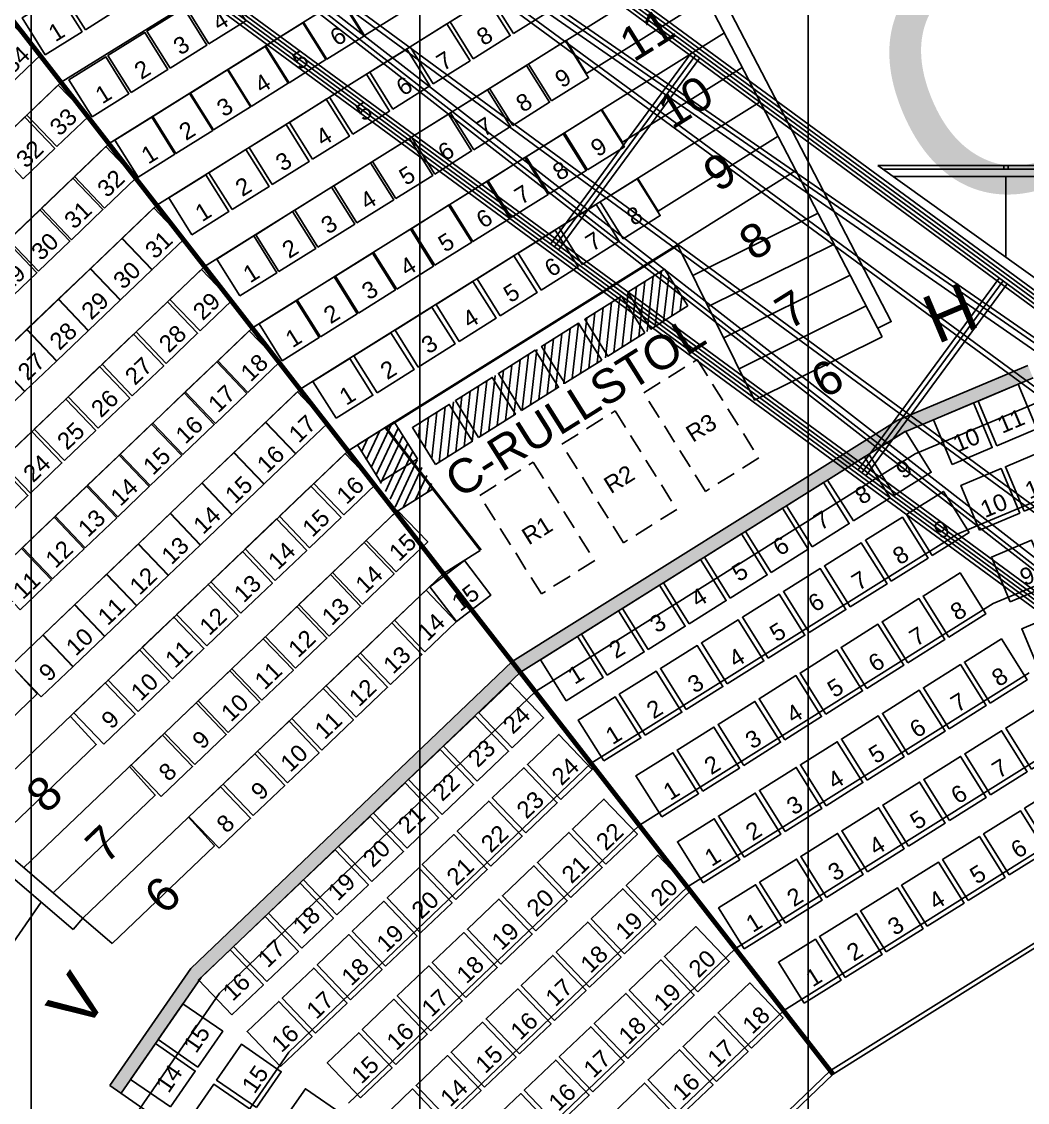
# Model space of a CAD drawing. Header units: millimetres. Extents: x -76108 to 202332, y 27411 to 140378.
# Drawn here: x 80513 to 90904, y 97780 to 108951 of the extents above; entities that cross this region are included whole.
import ezdxf
from ezdxf.enums import TextEntityAlignment as Align

# ---------------------------------------------------------------- set-up
doc = ezdxf.new("R2010")
doc.units = ezdxf.units.MM
doc.header["$LTSCALE"] = 100
doc.linetypes.add('DASHED_2', pattern=[3, 2, -1])
doc.linetypes.add('HIDDEN', pattern=[9.525, 6.35, -3.175])
for name, color, linetype in [('A-3311-EA-', 3, 'CONTINUOUS'), ('A-3311-FYLL', 1, 'CONTINUOUS'), ('B-RADER', 252, 'CONTINUOUS'), ('B-RADER_TELE', 252, 'CONTINUOUS'), ('B-RADNUMMER', 4, 'CONTINUOUS'), ('B-STOLAR', 1, 'CONTINUOUS'), ('B-STOLAR_TELE', 3, 'CONTINUOUS'), ('B-STOLNUMMER', 7, 'CONTINUOUS'), ('B-STOLNUMMER_TELE', 7, 'CONTINUOUS'), ('B-TRAPPA', 254, 'CONTINUOUS'), ('B-TRAPPA_TELE', 254, 'CONTINUOUS'), ('BELYS_BRYGGA', 7, 'CONTINUOUS'), ('C-RADER', 252, 'CONTINUOUS'), ('C-RADNUMMER', 4, 'CONTINUOUS'), ('C-RULLSTOLSPLATS', 1, 'DASHED_2'), ('C-STOLAR', 1, 'CONTINUOUS'), ('C-STOLAR MEDFÖLJARE', 1, 'CONTINUOUS'), ('C-STOLNR RULLSTOLSPLATS', 7, 'CONTINUOUS'), ('C-STOLNUMMER', 7, 'CONTINUOUS'), ('C-TRAPPA', 254, 'CONTINUOUS'), ('LINFACKVERK', 84, 'CONTINUOUS'), ('LINOR_HÄNG', 40, 'CONTINUOUS'), ('möblering', 42, 'CONTINUOUS'), ('RINK', 5, 'CONTINUOUS'), ('SEKTIONS_NR', 4, 'CONTINUOUS'), ('U-RADER', 252, 'CONTINUOUS')]:
    doc.layers.add(name, color=color, linetype=linetype)
doc.layers.add('SEKTIONER', color=4, linetype='CONTINUOUS', lineweight=70)
doc.styles.add('ARIAL', font='arial.ttf')

# ---------------------------------------------------------------- blocks, each defined once
blk = doc.blocks.new('KAJ')
at = {"layer": 'A-3311-FYLL'}
h = blk.add_hatch(color=256, dxfattribs=at)
h.paths.add_polyline_path([(-27790, 21168), (-27843, 21296), (-29188, 20732), (-33172, 18236), (-33086, 18125), (-29123, 20607)])
h.paths.add_polyline_path([(-37328, 13855), (-37213, 13775), (-36385, 14971), (-33086, 18125), (-33172, 18236), (-36493, 15063)])
at = {"layer": 'A-3311-EA-'}
for p, q in [((-29188, 20732), (-27844, 21297)), ((-27790, 21168), (-29123, 20607)), ((-33172, 18236), (-29188, 20732)), ((-29123, 20607), (-33086, 18125)), ((-36493, 15063), (-33172, 18236)), ((-33086, 18125), (-36385, 14971)), ((-37328, 13855), (-36493, 15063)), ((-36385, 14971), (-37213, 13775))]:
    blk.add_line(p, q, dxfattribs=at)
blk = doc.blocks.new('sarg')
at = {"layer": 'RINK'}
for points in [[(118753, 99226), (97237, 99226, 0.414214), (88657, 90646), (88657, 84100)], [(118753, 99146), (97237, 99146, 0.414214), (88737, 90646), (88737, 84100)]]:
    blk.add_lwpolyline(points, format="xyb", dxfattribs=at)

msp = doc.modelspace()

# ---------------------------------------------------------------- hatches: boundary and pattern name
at = {"layer": 'möblering'}
h = msp.add_hatch(dxfattribs=at)
h.set_pattern_fill('ANSI31', color=256, scale=25, angle=38.59064, style=0)
h.set_pattern_definition([(83.590644, (41213.3, -44927.744), (-78.878883, 8.860726), [])])
h.paths.add_polyline_path([(87155.1, 106392.8), (87394.6, 106011.9), (84789.6, 104373.9), (84550.1, 104754.8)])
h = msp.add_hatch(dxfattribs=at)
h.set_pattern_fill('ANSI31', color=256, scale=25, angle=20, style=0)
h.set_pattern_definition([(65, (-1.16, 2.015), (-71.93818, 33.545325), [])])
h.paths.add_polyline_path([(84393.5, 103893.2), (84775, 104131.9), (84362.4, 104814.6), (83981, 104576)])

# ---------------------------------------------------------------- linework, layer by layer
at = {"layer": 'B-RADER'}
for p, q in [((76490, 104087.5), (80922.2, 108324)), ((77101.7, 103565.5), (81416, 107689.4)), ((77713.3, 103043.5), (81909.8, 107054.7)), ((78324.9, 102521.4), (82403.5, 106420)), ((78936.6, 101999.4), (82897.3, 105785.3)), ((79313.1, 101252.6), (83391.1, 105150.6)), ((79923.5, 100729.4), (83884.9, 104515.9)), ((80534, 100206.2), (84378.7, 103881.2)), ((81144.4, 99683), (84872.5, 103246.5))]:
    msp.add_line(p, q, dxfattribs=at)
at = {"layer": 'B-RADER_TELE'}
for p, q in [((89745.1, 104484.6), (91892.5, 105387.5)), ((85821.3, 102027.1), (89745.1, 104484.6)), ((90177.3, 103652), (92262.3, 104528.7)), ((92580.7, 103789.3), (90549.3, 102935.2)), ((86398.4, 101285.3), (90177.3, 103652)), ((86895.3, 100646.6), (90549.3, 102935.2)), ((87392.1, 100008), (90921.4, 102218.4)), ((82558.3, 98908.1), (85821.3, 102027.1)), ((87889, 99369.3), (91293.5, 101501.5)), ((83273.1, 98298), (86398.4, 101285.3)), ((88385.9, 98730.6), (91665.6, 100784.7)), ((83888.6, 97772.7), (86895.3, 100646.6)), ((84504, 97247.4), (87392.1, 100008)), ((88870.4, 98107.9), (92028.4, 100085.7)), ((88898.2, 98072.2), (92049.2, 100045.7)), ((85119.5, 96722.1), (87889, 99369.3)), ((81233.8, 96993.2), (82558.3, 98908.1)), ((85734.9, 96196.7), (88385.9, 98730.6)), ((83273.1, 98298), (82002.5, 96460.9)), ((86335.1, 95684.5), (88870.4, 98107.9)), ((86369.5, 95655.1), (88898.2, 98072.2))]:
    msp.add_line(p, q, dxfattribs=at)
at = {"layer": 'B-STOLAR'}
for points in [[(80390.2, 108300.5), (80715.5, 108611.4), (80404.6, 108936.7), (80079.3, 108625.8)], [(80877.1, 107659), (81202.3, 107969.9), (80891.4, 108295.2), (80566.1, 107984.3)], [(80530.1, 107327.3), (80855.4, 107638.3), (80544.4, 107963.6), (80219.1, 107652.6)], [(81368.7, 107023), (81694, 107333.9), (81383.1, 107659.2), (81057.8, 107348.3)], [(81027.5, 106696.9), (81352.8, 107007.8), (81041.9, 107333.1), (80716.6, 107022.1)], [(81862.5, 106388.3), (82187.8, 106699.2), (81876.8, 107024.5), (81551.5, 106713.6)], [(80686.3, 106370.7), (81011.6, 106681.7), (80700.7, 107006.9), (80375.4, 106696)], [(81533.6, 106073.9), (81858.9, 106384.8), (81547.9, 106710.1), (81222.6, 106399.2)], [(80345.1, 106044.6), (80670.4, 106355.5), (80359.5, 106680.8), (80034.2, 106369.9)], [(81204.7, 105759.5), (81530, 106070.5), (81219, 106395.8), (80893.7, 106084.8)], [(82356.3, 105753.6), (82681.6, 106064.5), (82370.6, 106389.8), (82045.3, 106078.9)], [(80875.7, 105445.1), (81201, 105756.1), (80890.1, 106081.4), (80564.8, 105770.4)], [(82005.7, 105418.5), (82331, 105729.4), (82020, 106054.7), (81694.7, 105743.8)], [(80546.8, 105130.7), (80872.1, 105441.7), (80561.2, 105767), (80235.9, 105456)], [(81655.1, 105083.4), (81980.4, 105394.3), (81669.4, 105719.6), (81344.1, 105408.7)], [(82850.1, 105118.9), (83175.4, 105429.9), (82864.4, 105755.2), (82539.1, 105444.2)], [(80217.9, 104816.3), (80543.2, 105127.3), (80232.3, 105452.6), (79907, 105141.6)], [(81304.5, 104748.3), (81629.8, 105059.2), (81318.8, 105384.5), (80993.5, 105073.5)], [(82513.9, 104797.6), (82839.2, 105108.6), (82528.3, 105433.9), (82203, 105122.9)], [(83347.2, 104486.3), (83672.5, 104797.3), (83361.5, 105122.6), (83036.3, 104811.6)], [(80953.9, 104413.1), (81279.2, 104724.1), (80968.2, 105049.4), (80642.9, 104738.4)], [(82177.8, 104476.3), (82503.1, 104787.3), (82192.1, 105112.6), (81866.8, 104801.6)], [(81841.6, 104155), (82166.9, 104466), (81856, 104791.3), (81530.7, 104480.3)], [(83018.3, 104171.9), (83343.6, 104482.9), (83032.6, 104808.2), (82707.3, 104497.2)], [(80603.3, 104078), (80928.6, 104388.9), (80617.6, 104714.2), (80292.3, 104403.3)], [(81505.5, 103833.7), (81830.8, 104144.7), (81519.9, 104470), (81194.6, 104159)], [(82689.4, 103857.5), (83014.7, 104168.5), (82703.7, 104493.8), (82378.4, 104182.8)], [(83841.2, 103851.8), (84166.5, 104162.7), (83855.6, 104488), (83530.3, 104177.1)], [(80252.7, 103742.9), (80578, 104053.8), (80267, 104379.1), (79941.7, 104068.2)], [(81169.4, 103512.4), (81494.7, 103823.4), (81183.7, 104148.7), (80858.4, 103837.7)], [(82360.5, 103543.1), (82685.7, 103854.1), (82374.8, 104179.4), (82049.5, 103868.4)], [(83487, 103513.2), (83812.3, 103824.1), (83501.4, 104149.4), (83176.1, 103838.5)], [(84382.7, 103262.5), (84708, 103573.5), (84397.1, 103898.8), (84071.8, 103587.8)], [(80833.2, 103191.1), (81158.5, 103502.1), (80847.6, 103827.4), (80522.3, 103516.4)], [(82031.5, 103228.8), (82356.8, 103539.7), (82045.9, 103865), (81720.6, 103554.1)], [(83132.8, 103174.6), (83458.1, 103485.6), (83147.2, 103810.9), (82821.9, 103499.9)], [(84035.7, 102930.9), (84361, 103241.8), (84050.1, 103567.1), (83724.8, 103256.2)], [(80497.1, 102869.8), (80822.4, 103180.8), (80511.4, 103506), (80186.1, 103195.1)], [(81702.6, 102914.4), (82027.9, 103225.3), (81717, 103550.6), (81391.7, 103239.7)], [(82778.6, 102836.1), (83103.9, 103147), (82792.9, 103472.3), (82467.6, 103161.4)], [(85004.3, 102750.7), (85361.7, 103024.1), (85088.3, 103381.6), (84730.9, 103108.1)], [(81373.7, 102600), (81699, 102910.9), (81388.1, 103236.2), (81062.8, 102925.3)], [(83688.7, 102599.2), (84014, 102910.1), (83703.1, 103235.4), (83377.8, 102924.5)], [(82424.4, 102497.5), (82749.7, 102808.4), (82438.7, 103133.7), (82113.4, 102822.8)], [(84677.5, 102437.6), (85002.8, 102748.5), (84691.8, 103073.8), (84366.5, 102762.9)], [(81044.8, 102285.6), (81370.1, 102596.5), (81059.2, 102921.8), (80733.9, 102610.9)], [(83341.8, 102267.5), (83667, 102578.5), (83356.1, 102903.8), (83030.8, 102592.8)], [(82070.2, 102158.9), (82395.4, 102469.8), (82084.5, 102795.1), (81759.2, 102484.2)], [(84323.3, 102099), (84648.6, 102410), (84337.6, 102735.3), (84012.3, 102424.3)], [(80715.9, 101971.2), (81041.2, 102282.1), (80730.3, 102607.4), (80405, 102296.5)], [(82994.8, 101935.9), (83320.1, 102246.8), (83009.1, 102572.1), (82683.8, 102261.2)], [(81715.9, 101820.3), (82041.2, 102131.3), (81730.3, 102456.6), (81405, 102145.6)], [(83969, 101760.4), (84294.3, 102071.4), (83983.4, 102396.7), (83658.1, 102085.7)], [(82647.8, 101604.2), (82973.1, 101915.1), (82662.1, 102240.4), (82336.8, 101929.5)], [(81361.7, 101481.8), (81687, 101792.7), (81376.1, 102118), (81050.8, 101807)], [(83614.8, 101421.9), (83940.1, 101732.8), (83629.2, 102058.1), (83303.9, 101747.2)], [(82300.8, 101272.5), (82626.1, 101583.5), (82315.2, 101908.8), (81989.9, 101597.8)], [(83260.6, 101083.3), (83585.9, 101394.2), (83275, 101719.5), (82949.7, 101408.6)], [(81953.8, 100940.9), (82279.1, 101251.8), (81968.2, 101577.1), (81642.9, 101266.2)], [(82906.4, 100744.7), (83231.7, 101055.7), (82920.8, 101381), (82595.5, 101070)], [(82552.2, 100406.1), (82877.5, 100717.1), (82566.6, 101042.4), (82241.3, 100731.4)]]:
    msp.add_lwpolyline(points, close=True, dxfattribs=at)
at = {"layer": 'B-STOLAR_TELE'}
for points in [[(90587.5, 104567.6), (91002.3, 104742), (90808.5, 105202.9), (90393.7, 105028.5)], [(90126.6, 104373.8), (90541.4, 104548.2), (90347.6, 105009.1), (89932.8, 104834.7)], [(89529.3, 104054.5), (89910.7, 104293.3), (89645.3, 104717.1), (89263.9, 104478.2)], [(89105.6, 103789.1), (89486.9, 104027.9), (89221.5, 104451.7), (88840.2, 104212.8)], [(90871.1, 103889.5), (91285.9, 104063.9), (91092.1, 104524.8), (90677.2, 104350.4)], [(90410.1, 103695.7), (90825, 103870.1), (90631.2, 104331), (90216.3, 104156.6)], [(88681.8, 103523.7), (89063.2, 103762.5), (88797.8, 104186.3), (88416.4, 103947.4)], [(89919.5, 103431.5), (90300.8, 103670.4), (90035.4, 104094.1), (89654.1, 103855.3)], [(88258.1, 103258.3), (88639.4, 103497.1), (88374, 103920.9), (87992.7, 103682)], [(89495.7, 103166.1), (89877.1, 103405), (89611.7, 103828.7), (89230.3, 103589.9)], [(87834.3, 102992.9), (88215.7, 103231.7), (87950.3, 103655.5), (87568.9, 103416.6)], [(89072, 102900.7), (89453.3, 103139.6), (89187.9, 103563.4), (88806.6, 103324.5)], [(90725.1, 102954.9), (91140, 103129.3), (90946.2, 103590.2), (90531.3, 103415.8)], [(87410.6, 102727.5), (87791.9, 102966.3), (87526.5, 103390.1), (87145.2, 103151.2)], [(88648.2, 102635.3), (89029.6, 102874.2), (88764.2, 103298), (88382.8, 103059.1)], [(90091.6, 102589.5), (90473, 102828.4), (90207.6, 103252.1), (89826.2, 103013.3)], [(86986.8, 102462.1), (87368.2, 102700.9), (87102.8, 103124.7), (86721.4, 102885.8)], [(88224.4, 102369.9), (88605.8, 102608.8), (88340.4, 103032.6), (87959.1, 102793.7)], [(89667.9, 102324.1), (90049.2, 102563), (89783.8, 102986.7), (89402.5, 102747.9)], [(86563.1, 102196.7), (86944.4, 102435.5), (86679, 102859.3), (86297.7, 102620.4)], [(91039.8, 102213.9), (91454.7, 102388.3), (91260.9, 102849.3), (90846, 102674.8)], [(87800.7, 102104.6), (88182.1, 102343.4), (87916.7, 102767.2), (87535.3, 102528.3)], [(89244.1, 102058.7), (89625.5, 102297.6), (89360.1, 102721.3), (88978.7, 102482.5)], [(86139.3, 101931.3), (86520.7, 102170.1), (86255.3, 102593.9), (85873.9, 102355)], [(90518.8, 101907.2), (90900.1, 102146), (90634.7, 102569.8), (90253.4, 102330.9)], [(87376.9, 101839.2), (87758.3, 102078), (87492.9, 102501.8), (87111.6, 102262.9)], [(88820.4, 101793.3), (89201.7, 102032.2), (88936.3, 102455.9), (88555, 102217.1)], [(86953.2, 101573.8), (87334.6, 101812.6), (87069.2, 102236.4), (86687.8, 101997.5)], [(90095, 101641.8), (90476.4, 101880.6), (90211, 102304.4), (89829.6, 102065.5)], [(85579.8, 101443.8), (85905.5, 101754.3), (85560.5, 102116.2), (85234.8, 101805.7)], [(88396.6, 101527.9), (88778, 101766.8), (88512.6, 102190.5), (88131.2, 101951.7)], [(89671.3, 101376.4), (90052.6, 101615.2), (89787.2, 102039), (89405.9, 101800.1)], [(86529.4, 101308.4), (86910.8, 101547.2), (86645.4, 101971), (86264.1, 101732.1)], [(87972.9, 101262.5), (88354.2, 101501.4), (88088.8, 101925.1), (87707.5, 101686.3)], [(90945.4, 101224.6), (91326.8, 101463.4), (91061.4, 101887.2), (90680, 101648.3)], [(85217.9, 101098.8), (85543.6, 101409.3), (85198.6, 101771.2), (84872.9, 101460.7)], [(89247.5, 101111), (89628.9, 101349.9), (89363.5, 101773.6), (88982.1, 101534.7)], [(87549.1, 100997.1), (87930.5, 101236), (87665.1, 101659.7), (87283.7, 101420.9)], [(86082.5, 100911.3), (86408.2, 101221.8), (86063.2, 101583.7), (85737.5, 101273.2)], [(90521.7, 100959.2), (90903, 101198), (90637.6, 101621.8), (90256.3, 101382.9)], [(88823.8, 100845.6), (89205.1, 101084.5), (88939.7, 101508.2), (88558.4, 101269.3)], [(84856, 100753.8), (85181.7, 101064.3), (84836.7, 101426.2), (84511, 101115.6)], [(87125.4, 100731.7), (87506.7, 100970.6), (87241.3, 101394.3), (86860, 101155.5)], [(90097.9, 100693.8), (90479.3, 100932.6), (90213.9, 101356.4), (89832.5, 101117.5)], [(85720.7, 100566.2), (86046.4, 100876.8), (85701.3, 101238.7), (85375.6, 100928.1)], [(88400, 100580.2), (88781.4, 100819.1), (88516, 101242.8), (88134.6, 101004)], [(84494.2, 100408.7), (84819.9, 100719.3), (84474.8, 101081.1), (84149.1, 100770.6)], [(89674.2, 100428.4), (90055.5, 100667.2), (89790.1, 101091), (89408.8, 100852.1)], [(91139.8, 100396.5), (91521.2, 100635.3), (91255.8, 101059.1), (90874.4, 100820.2)], [(85358.8, 100221.2), (85684.5, 100531.7), (85339.4, 100893.6), (85013.8, 100583.1)], [(86548.2, 100243), (86873.9, 100553.6), (86528.9, 100915.4), (86203.2, 100604.9)], [(87976.3, 100314.8), (88357.6, 100553.7), (88092.2, 100977.4), (87710.9, 100738.6)], [(89250.4, 100163), (89631.8, 100401.8), (89366.4, 100825.6), (88985, 100586.7)], [(90716.1, 100131.1), (91097.5, 100369.9), (90832.1, 100793.7), (90450.7, 100554.8)], [(84132.3, 100063.7), (84458, 100374.2), (84113, 100736.1), (83787.3, 100425.6)], [(87552.5, 100049.4), (87933.9, 100288.3), (87668.5, 100712), (87287.1, 100473.2)], [(84996.9, 99876.2), (85322.6, 100186.7), (84977.6, 100548.6), (84651.9, 100238.1)], [(86186.4, 99898), (86512.1, 100208.5), (86167, 100570.4), (85841.3, 100259.9)], [(88826.7, 99897.6), (89208, 100136.4), (88942.6, 100560.2), (88561.3, 100321.3)], [(90292.3, 99865.7), (90673.7, 100104.5), (90408.3, 100528.3), (90026.9, 100289.4)], [(83770.4, 99718.7), (84096.1, 100029.2), (83751.1, 100391.1), (83425.4, 100080.6)], [(87104.5, 99661.1), (87430.2, 99971.6), (87085.1, 100333.5), (86759.4, 100023)], [(85824.5, 99553), (86150.2, 99863.5), (85805.1, 100225.4), (85479.5, 99914.9)], [(88402.9, 99632.2), (88784.3, 99871), (88518.9, 100294.8), (88137.5, 100055.9)], [(89868.6, 99600.3), (90250, 99839.1), (89984.6, 100262.9), (89603.2, 100024)], [(84635, 99531.2), (84960.7, 99841.7), (84615.7, 100203.6), (84290, 99893)], [(83408.5, 99373.6), (83734.2, 99684.2), (83389.2, 100046.1), (83063.5, 99735.5)], [(86742.6, 99316.1), (87068.3, 99626.6), (86723.3, 99988.5), (86397.6, 99678)], [(87979.2, 99366.8), (88360.5, 99605.6), (88095.1, 100029.4), (87713.8, 99790.5)], [(89444.8, 99334.9), (89826.2, 99573.7), (89560.8, 99997.5), (89179.4, 99758.6)], [(85462.6, 99208), (85788.3, 99518.5), (85443.3, 99880.4), (85117.6, 99569.8)], [(84273.2, 99186.1), (84598.8, 99496.7), (84253.8, 99858.5), (83928.1, 99548)], [(83046.7, 99028.6), (83372.3, 99339.1), (83027.3, 99701), (82701.6, 99390.5)], [(89021.1, 99069.5), (89402.5, 99308.3), (89137.1, 99732.1), (88755.7, 99493.2)], [(85100.7, 98862.9), (85426.4, 99173.5), (85081.4, 99535.3), (84755.7, 99224.8)], [(86380.7, 98971.1), (86706.4, 99281.6), (86361.4, 99643.5), (86035.7, 99332.9)], [(87498, 98924.1), (87823.7, 99234.6), (87478.7, 99596.5), (87153, 99286)], [(83911.3, 98841.1), (84237, 99151.6), (83891.9, 99513.5), (83566.2, 99203)], [(88597.3, 98804.1), (88978.7, 99042.9), (88713.3, 99466.7), (88331.9, 99227.8)], [(82684.8, 98683.6), (83010.5, 98994.1), (82665.4, 99356), (82339.7, 99045.5)], [(86018.8, 98626), (86344.5, 98936.6), (85999.5, 99298.4), (85673.8, 98987.9)], [(87136.2, 98579.1), (87461.9, 98889.6), (87116.8, 99251.5), (86791.1, 98941)], [(83549.4, 98496.1), (83875.1, 98806.6), (83530.1, 99168.5), (83204.4, 98858)], [(84738.8, 98517.9), (85064.5, 98828.4), (84719.5, 99190.3), (84393.8, 98879.8)], [(88053.9, 98341.8), (88379.6, 98652.4), (88034.6, 99014.2), (87708.9, 98703.7)], [(85657, 98281), (85982.6, 98591.5), (85637.6, 98953.4), (85311.9, 98642.9)], [(86774.3, 98234.1), (87100, 98544.6), (86755, 98906.5), (86429.3, 98595.9)], [(82334, 98144.5), (82590, 98514.6), (82178.8, 98799), (81922.8, 98428.9)], [(83187.5, 98151.1), (83513.2, 98461.6), (83168.2, 98823.5), (82842.5, 98512.9)], [(84377, 98172.9), (84702.7, 98483.4), (84357.6, 98845.3), (84031.9, 98534.8)], [(87692, 97996.8), (88017.7, 98307.3), (87672.7, 98669.2), (87347, 98358.7)], [(85295.1, 97936), (85620.8, 98246.5), (85275.7, 98608.4), (84950.1, 98297.9)], [(86412.4, 97889), (86738.1, 98199.6), (86393.1, 98561.4), (86067.4, 98250.9)], [(84015.1, 97827.8), (84340.8, 98138.4), (83995.8, 98500.2), (83670.1, 98189.7)], [(82049.6, 97733.2), (82305.6, 98103.3), (81894.4, 98387.8), (81638.4, 98017.7)], [(82938.2, 97726.2), (83194.1, 98096.3), (82782.9, 98380.7), (82526.9, 98010.6)], [(87330.1, 97651.8), (87655.8, 97962.3), (87310.8, 98324.2), (86985.1, 98013.7)], [(84933.2, 97591), (85258.9, 97901.5), (84913.9, 98263.4), (84588.2, 97952.8)], [(86050.5, 97544), (86376.2, 97854.5), (86031.2, 98216.4), (85705.5, 97905.9)], [(86968.3, 97306.7), (87294, 97617.3), (86948.9, 97979.1), (86623.2, 97668.6)], [(82653.7, 97315), (82909.7, 97685.1), (82498.5, 97969.5), (82242.5, 97599.4)], [(83599, 97266.6), (83855, 97636.7), (83443.8, 97921.1), (83187.8, 97551)], [(84571.3, 97245.9), (84897, 97556.4), (84552, 97918.3), (84226.3, 97607.8)], [(85688.7, 97199), (86014.3, 97509.5), (85669.3, 97871.4), (85343.6, 97560.9)]]:
    msp.add_lwpolyline(points, close=True, dxfattribs=at)
at = {"layer": 'B-TRAPPA'}
for p, q in [((81449.5, 99421.4), (78752.5, 101733.2)), ((81144.4, 99683), (81043.5, 99565.3))]:
    msp.add_line(p, q, dxfattribs=at)
for points in [[(80404.8, 102296.6), (80673.1, 102001.7), (79618.3, 100991.1)], [(81015.2, 101773.4), (81283.5, 101478.5), (80228.7, 100467.8)], [(81625.7, 101250.2), (81893.9, 100955.3), (80839.1, 99944.6)], [(78750.4, 96238.1), (76806.2, 97312), (79361.8, 101006.8), (81043.5, 99565.3)], [(82236.1, 100727), (82504.3, 100432.1), (81449.5, 99421.4)], [(78363.4, 96451.9), (80712.9, 99848.7)]]:
    msp.add_lwpolyline(points, dxfattribs=at)
at = {"layer": 'B-TRAPPA_TELE'}
msp.add_line((85800.9, 94912.1), (81425.1, 97955.4), dxfattribs=at)
at = {"layer": 'BELYS_BRYGGA'}
for p, q in [((89357.9, 107463.6), (118752.6, 107463.6)), ((89357.9, 107463.6), (91094.6, 106219.4)), ((89412.2, 107424.7), (118752.6, 107424.7)), ((90661.5, 107424.7), (90661.5, 107463.6)), ((90703.7, 107424.7), (90703.7, 107463.6)), ((89517.5, 107349.3), (118752.6, 107349.3)), ((90682.6, 106514.6), (90682.6, 107349.3))]:
    msp.add_line(p, q, dxfattribs=at)
at = {"layer": 'C-RADER'}
for p, q in [((80922.2, 108324), (86047.7, 111505)), ((81416, 107689.4), (86408.2, 110810.8)), ((81909.8, 107054.7), (86778, 110098.8)), ((82403.5, 106420), (87147.8, 109386.8)), ((82897.3, 105785.3), (87772.7, 108834.3)), ((83391.1, 105150.6), (88142.5, 108122.3)), ((83884.9, 104515.9), (88512.2, 107410.3)), ((84280.9, 104751.8), (87293.2, 106636)), ((85251.1, 103483.4), (84266.3, 104754.4)), ((85259, 103489.5), (84280.9, 104751.8)), ((84378.7, 103881.2), (84758.7, 104118.9)), ((84872.5, 103246.5), (85251.1, 103483.4))]:
    msp.add_line(p, q, dxfattribs=at)
at = {"layer": 'C-RULLSTOLSPLATS'}
for points in [[(86941.1, 105112.9), (87492.1, 105457.6), (88128.6, 104440.3), (87577.5, 104095.6)], [(86093.8, 104581.8), (86644.8, 104926.5), (87281.3, 103909.2), (86730.2, 103564.5)], [(85245.6, 104052.1), (85796.6, 104396.9), (86433.1, 103379.6), (85882, 103034.8)]]:
    msp.add_lwpolyline(points, close=True, dxfattribs=at)
at = {"layer": 'C-STOLAR'}
for points in [[(81170.8, 108867.4), (81552.3, 109106.1), (81313.6, 109487.6), (80932.1, 109248.9)], [(84055, 108807.1), (84436.5, 109045.7), (84197.9, 109427.2), (83816.4, 109188.6)], [(85594.7, 108827), (85976.2, 109065.6), (85737.5, 109447.1), (85356, 109208.5)], [(82448.3, 108721.7), (82829.8, 108960.3), (82591.1, 109341.8), (82209.6, 109103.1)], [(80755.4, 108607.5), (81136.9, 108846.2), (80898.2, 109227.7), (80516.7, 108989)], [(83665.1, 108563.1), (84046.6, 108801.8), (83807.9, 109183.3), (83426.4, 108944.6)], [(85179.3, 108567.1), (85560.8, 108805.7), (85322.1, 109187.2), (84940.6, 108948.6)], [(82045.6, 108469.7), (82427.1, 108708.4), (82188.4, 109089.9), (81806.9, 108851.2)], [(83275.1, 108319.1), (83656.6, 108557.8), (83417.9, 108939.3), (83036.4, 108700.6)], [(84763.9, 108307.2), (85145.4, 108545.9), (84906.7, 108927.4), (84525.2, 108688.7)], [(81642.9, 108217.8), (82024.4, 108456.5), (81785.7, 108838), (81404.2, 108599.3)], [(82885.1, 108075.1), (83266.6, 108313.8), (83027.9, 108695.3), (82646.5, 108456.6)], [(85988.7, 108130.7), (86370.2, 108369.4), (86131.5, 108750.9), (85750, 108512.2)], [(81240.2, 107965.9), (81621.7, 108204.5), (81383, 108586), (81001.6, 108347.4)], [(84348.5, 108047.3), (84730, 108286), (84491.3, 108667.5), (84109.8, 108428.8)], [(85586, 107878.8), (85967.5, 108117.5), (85728.8, 108498.9), (85347.3, 108260.3)], [(82495.2, 107831.2), (82876.6, 108069.8), (82638, 108451.3), (82256.5, 108212.7)], [(83933.1, 107787.4), (84314.6, 108026.1), (84075.9, 108407.6), (83694.4, 108168.9)], [(82105.2, 107587.2), (82486.7, 107825.9), (82248, 108207.4), (81866.5, 107968.7)], [(83517.7, 107527.5), (83899.2, 107766.2), (83660.5, 108147.7), (83279, 107909)], [(85183.3, 107626.9), (85564.8, 107865.5), (85326.1, 108247), (84944.6, 108008.4)], [(86358.5, 107418.6), (86740, 107657.3), (86501.3, 108038.8), (86119.8, 107800.1)], [(81715.2, 107343.2), (82096.7, 107581.9), (81858, 107963.4), (81476.5, 107724.7)], [(84780.6, 107374.9), (85162.1, 107613.6), (84923.4, 107995.1), (84541.9, 107756.4)], [(83102.3, 107267.7), (83483.8, 107506.3), (83245.1, 107887.8), (82863.6, 107649.1)], [(84377.9, 107123), (84759.4, 107361.7), (84520.7, 107743.2), (84139.3, 107504.5)], [(85964.3, 107172), (86345.8, 107410.6), (86107.1, 107792.1), (85725.6, 107553.5)], [(82686.9, 107007.8), (83068.4, 107246.4), (82829.7, 107627.9), (82448.2, 107389.3)], [(83975.2, 106871.1), (84356.7, 107109.7), (84118.1, 107491.2), (83736.6, 107252.6)], [(85570.1, 106925.3), (85951.6, 107164), (85712.9, 107545.5), (85331.4, 107306.8)], [(82271.5, 106747.9), (82653, 106986.6), (82414.3, 107368), (82032.8, 107129.4)], [(85175.9, 106678.7), (85557.4, 106917.4), (85318.7, 107298.9), (84937.2, 107060.2)], [(86728.3, 106706.6), (87109.7, 106945.2), (86871.1, 107326.7), (86489.6, 107088.1)], [(83572.6, 106619.1), (83954, 106857.8), (83715.4, 107239.3), (83333.9, 107000.6)], [(84781.7, 106432.1), (85163.1, 106670.8), (84924.5, 107052.3), (84543, 106813.6)], [(86304.4, 106441.4), (86685.9, 106680.1), (86447.2, 107061.6), (86065.7, 106822.9)], [(83169.9, 106367.2), (83551.4, 106605.9), (83312.7, 106987.4), (82931.2, 106748.7)], [(84387.4, 106185.5), (84768.9, 106424.1), (84530.3, 106805.6), (84148.8, 106567)], [(85880.5, 106176.2), (86262, 106414.9), (86023.3, 106796.4), (85641.8, 106557.7)], [(82767.2, 106115.3), (83148.7, 106354), (82910, 106735.4), (82528.5, 106496.8)], [(83993.2, 105938.8), (84374.7, 106177.5), (84136.1, 106559), (83754.6, 106320.3)], [(85456.6, 105911), (85838.1, 106149.7), (85599.4, 106531.2), (85217.9, 106292.5)], [(83599, 105692.2), (83980.5, 105930.9), (83741.9, 106312.4), (83360.4, 106073.7)], [(85032.7, 105645.8), (85414.2, 105884.5), (85175.6, 106266), (84794.1, 106027.3)], [(83204.8, 105445.6), (83586.3, 105684.3), (83347.6, 106065.8), (82966.1, 105827.1)], [(84608.9, 105380.6), (84990.3, 105619.3), (84751.7, 106000.8), (84370.2, 105762.1)], [(84185, 105115.4), (84566.5, 105354.1), (84327.8, 105735.6), (83946.3, 105496.9)], [(83761.1, 104850.3), (84142.6, 105088.9), (83903.9, 105470.4), (83522.4, 105231.8)], [(84219.6, 104194.5), (84601.1, 104433.2), (84362.4, 104814.6), (83981, 104576)]]:
    msp.add_lwpolyline(points, close=True, dxfattribs=at)
at = {"layer": 'C-STOLAR MEDFÖLJARE'}
for points in [[(87394.6, 106011.9), (87013.7, 105772.3), (86774.1, 106153.2), (87155.1, 106392.8)], [(86950.2, 105732.4), (86569.3, 105492.8), (86329.7, 105873.7), (86710.6, 106113.3)], [(86505.8, 105452.9), (86124.9, 105213.3), (85885.3, 105594.2), (86266.2, 105833.8)], [(85678.5, 104932.8), (86059.5, 105172.3), (85819.9, 105553.3), (85439, 105313.8)], [(85234.1, 104653.3), (85615, 104892.9), (85375.5, 105273.8), (84994.5, 105034.3)], [(84789.6, 104373.9), (85170.6, 104613.4), (84931, 104994.4), (84550.1, 104754.8)]]:
    msp.add_lwpolyline(points, close=True, dxfattribs=at)
at = {"layer": 'C-TRAPPA'}
for p, q in [((87424.9, 109504), (88512.2, 107410.3)), ((87723.3, 109265.7), (88655.6, 107470.6)), ((88512.2, 107410.3), (89404.4, 105692.4)), ((87605.9, 106005.7), (88906.6, 106651)), ((89072.5, 106331.4), (87765.9, 105683.2)), ((87925.9, 105360.7), (89238.5, 106011.9))]:
    msp.add_line(p, q, dxfattribs=at)
for points in [[(87587.9, 109190.2), (86350.1, 108415.8), (86137.9, 108754.9)], [(87957.7, 108478.1), (86719.9, 107703.7), (86507.7, 108042.8)], [(88327.5, 107766.1), (87089.7, 106991.7), (86877.5, 107330.8)], [(88655.6, 107470.6), (89497.2, 105850), (89358.3, 105781.1)], [(88740.6, 106970.5), (87445.9, 106328.2), (87288.7, 106645)], [(89404.4, 105692.4), (88085.9, 105038.2), (87288.7, 106645)]]:
    msp.add_lwpolyline(points, dxfattribs=at)
at = {"layer": 'LINFACKVERK'}
for p, q in [((161742.6, 54081), (77287.8, 116192.8)), ((161764.6, 54110.9), (77309.8, 116222.7)), ((161676.6, 53991.3), (77221.8, 116103.1)), ((161698.6, 54021.2), (77243.8, 116133)), ((161720.6, 54051.1), (77265.8, 116162.9)), ((76790.2, 115516.2), (100314.1, 99212.2)), ((99854.8, 98587.6), (76806.5, 115538.4)), ((99884.4, 98627.9), (76836.1, 115578.6)), ((76730.9, 115435.6), (100248.1, 99122.5)), ((76760.6, 115475.9), (100292.1, 99182.3)), ((76297.5, 114846.3), (98876.9, 97258)), ((99262.6, 97782.5), (76214.3, 114733.2)), ((76238.3, 114765.7), (98810.9, 97168.3)), ((99292.2, 97822.7), (76244, 114773.5)), ((76267.9, 114806), (98832.9, 97198.2)), ((160261.4, 52067), (75806.6, 114178.8)), ((160283.4, 52096.9), (75828.6, 114208.7)), ((160195.4, 51977.3), (75740.7, 114089.1)), ((160217.4, 52007.2), (75762.7, 114119)), ((160239.4, 52037.1), (75784.6, 114148.9)), ((87437.3, 108636.3), (85978.1, 106652.2)), ((87477.6, 108606.6), (86018.4, 106622.5)), ((87517.9, 108577), (86058.7, 106592.9)), ((90613.1, 106300.7), (89153.9, 104316.6)), ((90653.4, 106271), (89194.2, 104286.9)), ((90693.6, 106241.4), (89234.5, 104257.3))]:
    msp.add_line(p, q, dxfattribs=at)
at = {"layer": 'LINOR_HÄNG'}
for p, q in [((88640.1, 128284.4), (88640.1, 39915.6)), ((84625.1, 125445.2), (84625.1, 42754.8)), ((80610.1, 122338.3), (80610.1, 45861.7))]:
    msp.add_line(p, q, dxfattribs=at)
at = {"layer": 'RINK', "linetype": 'HIDDEN'}
for points in [[(118752.6, 99226.5), (97236.6, 99226.5, 0.4142136), (88656.6, 90646.5), (88656.6, 84100)], [(118752.6, 99146.5), (97236.6, 99146.5, 0.4142136), (88736.6, 90646.5), (88736.6, 84100)]]:
    msp.add_lwpolyline(points, format="xyb", dxfattribs=at)
at = {"layer": 'SEKTIONER'}
msp.add_line((88898.2, 98072.2), (78453.2, 111497.5), dxfattribs=at)

# ---------------------------------------------------------------- block references
at = {"layer": 'RINK'}
msp.add_blockref('sarg', (0, 0), dxfattribs=at)
at = {"layer": 'U-RADER'}
msp.add_blockref('KAJ', (118752.6, 84100), dxfattribs=at)

# ---------------------------------------------------------------- texts
at = {"layer": 'B-RADNUMMER', "style": 'ARIAL'}
for s, p in [('8', (80768.3, 100751.3)), ('7', (81381.3, 100230.6)), ('6', (81990, 99705.8))]:
    msp.add_text(s, height=350, rotation=43.7858, dxfattribs=at).set_placement(p)
at = {"layer": 'B-STOLNUMMER', "style": 'ARIAL'}
for s, rotation, p in [('34', 43.70699, (80552.9, 108455.9)), ('33', 43.70699, (81039.7, 107814.5)), ('32', 43.70699, (80692.7, 107482.8)), ('32', 43.70699, (81531.3, 107178.5)), ('31', 43.70699, (81190.1, 106852.3)), ('30', 43.70699, (80848.9, 106526.2)), ('31', 43.70699, (82025.1, 106543.8)), ('30', 43.70699, (81696.2, 106229.4)), ('29', 43.70699, (80507.7, 106200)), ('29', 43.70699, (81367.3, 105915)), ('29', 43.70699, (82518.9, 105909.1)), ('28', 43.70699, (81038.4, 105600.6)), ('28', 43.70699, (82168.3, 105574)), ('27', 43.70699, (80709.5, 105286.2)), ('27', 43.70699, (81817.7, 105238.8)), ('18', 43.70699, (83012.7, 105274.4)), ('26', 43.70699, (81467.1, 104903.7)), ('17', 43.70699, (82676.6, 104953.1)), ('25', 43.70699, (81116.5, 104568.6)), ('16', 43.70699, (82340.4, 104631.8)), ('17', 43.70699, (83509.8, 104641.8)), ('16', 43.70699, (83180.9, 104327.4)), ('24', 43.70699, (80765.9, 104233.5)), ('15', 43.70699, (82004.3, 104310.5)), ('15', 43.70699, (82852, 104013)), ('16', 43.70699, (84003.9, 104007.3)), ('14', 43.70699, (81668.1, 103989.2)), ('13', 43.70699, (81332, 103667.9)), ('14', 43.70699, (82523.1, 103698.6)), ('15', 43.70699, (83649.7, 103668.7)), ('12', 43.70699, (80995.9, 103346.6)), ('13', 43.70699, (82194.2, 103384.2)), ('14', 43.70699, (83295.4, 103330.1)), ('15', 43.70699, (84545.4, 103418)), ('11', 43.70699, (80659.7, 103025.3)), ('12', 43.70699, (81865.3, 103069.8)), ('13', 43.70699, (82941.2, 102991.5)), ('14', 43.70699, (84198.4, 103086.3)), ('15', 37.41583, (85183, 102887.4)), ('11', 43.70699, (81536.4, 102755.4)), ('13', 43.70699, (83851.4, 102754.7)), ('12', 43.70699, (82587, 102652.9)), ('14', 43.70699, (84840.1, 102593.1)), ('10', 43.70699, (81207.5, 102441)), ('12', 43.70699, (83504.4, 102423)), ('11', 43.70699, (82232.8, 102314.4)), ('13', 43.70699, (84485.9, 102254.5)), ('9', 43.70699, (80878.5, 102126.7)), ('11', 43.70699, (83157.4, 102091.3)), ('10', 43.70699, (81878.6, 101975.8)), ('12', 43.70699, (84131.7, 101915.9)), ('10', 43.70699, (82810.4, 101759.7)), ('9', 43.70699, (81524.4, 101637.2)), ('11', 43.70699, (83777.5, 101577.3)), ('9', 43.70699, (82463.4, 101428)), ('10', 43.70699, (83423.3, 101238.8)), ('8', 43.70699, (82116.5, 101096.3)), ('9', 43.70699, (83069.1, 100900.2)), ('8', 43.70699, (82714.8, 100561.6))]:
    msp.add_text(s, height=175, rotation=rotation, dxfattribs=at).set_placement(p, align=Align.BOTTOM_CENTER)
at = {"layer": 'B-STOLNUMMER_TELE', "style": 'ARIAL'}
for s, rotation, p in [('11', 22.80598, (90642.6, 104689.7)), ('10', 22.80598, (90181.7, 104495.9)), ('9', 32.05914, (89616.8, 104216.8)), ('11', 22.80598, (90926.2, 104011.6)), ('8', 32.05914, (89193.1, 103951.4)), ('10', 22.80598, (90465.3, 103817.8)), ('7', 32.05914, (88769.3, 103686)), ('9', 32.05914, (90006.9, 103593.9)), ('6', 32.05914, (88345.6, 103420.6)), ('8', 32.05914, (89583.2, 103328.5)), ('5', 32.05914, (87921.8, 103155.2)), ('7', 32.05914, (89159.4, 103063.1)), ('9', 22.80598, (90872.7, 103115.8)), ('4', 32.05914, (87498.1, 102889.8)), ('6', 32.05914, (88709.2, 102840.1)), ('8', 32.05914, (90179.1, 102751.9)), ('3', 32.05914, (87074.3, 102624.5)), ('5', 32.05914, (88311.9, 102532.3)), ('7', 32.05914, (89755.4, 102486.5)), ('2', 32.05914, (86650.6, 102359.1)), ('4', 32.05914, (87888.2, 102266.9)), ('6', 32.05914, (89331.6, 102221.1)), ('1', 32.05914, (86226.8, 102093.7)), ('8', 32.05914, (90606.3, 102069.6)), ('3', 32.05914, (87464.4, 102001.5)), ('5', 32.05914, (88907.9, 101955.7)), ('7', 32.05914, (90182.5, 101804.2)), ('2', 32.05914, (87040.7, 101736.1)), ('4', 32.05914, (88484.1, 101690.3)), ('24', 43.63448, (85588, 101577.6)), ('1', 32.05914, (86616.9, 101470.7)), ('6', 32.05914, (89758.8, 101538.8)), ('3', 32.05914, (88060.4, 101424.9)), ('23', 43.63448, (85226.1, 101232.5)), ('5', 32.05914, (89335, 101273.4)), ('24', 43.63448, (86090.7, 101045)), ('2', 32.05914, (87636.6, 101159.5)), ('7', 32.05914, (90609.2, 101121.5)), ('4', 32.05914, (88911.3, 101008)), ('22', 43.63448, (84858, 100882.2)), ('23', 43.63448, (85728.8, 100700)), ('1', 32.05914, (87212.9, 100894.1)), ('6', 32.05914, (90185.4, 100856.1)), ('3', 32.05914, (88487.5, 100742.6)), ('21', 43.63448, (84502.3, 100542.5)), ('5', 32.05914, (89761.7, 100590.7)), ('22', 43.63448, (86550.2, 100371.5)), ('2', 32.05914, (88063.8, 100477.2)), ('22', 43.63448, (85360.7, 100349.6)), ('20', 43.63448, (84140.4, 100197.4)), ('4', 32.05914, (89337.9, 100325.3)), ('6', 32.05914, (90803.6, 100293.4)), ('1', 32.05914, (87640, 100211.8)), ('21', 43.63448, (85005.1, 100009.9)), ('21', 43.63448, (86194.5, 100031.8)), ('3', 32.05914, (88914.2, 100059.9)), ('5', 32.05914, (90379.8, 100028)), ('19', 43.63448, (83778.6, 99852.4)), ('20', 43.63448, (87112.6, 99794.9)), ('2', 32.05914, (88490.4, 99794.5)), ('20', 43.63448, (84643.2, 99664.9)), ('20', 43.63448, (85832.6, 99686.7)), ('4', 32.05914, (89956.1, 99762.6)), ('18', 43.63448, (83416.7, 99507.4)), ('19', 43.63448, (86750.7, 99449.8)), ('1', 32.05914, (88066.7, 99529.1)), ('3', 32.05914, (89532.3, 99497.3)), ('19', 43.63448, (84281.3, 99319.9)), ('19', 43.63448, (85470.8, 99341.7)), ('17', 43.63448, (83054.8, 99162.4)), ('2', 32.05914, (89108.6, 99231.9)), ('18', 43.63448, (86388.9, 99104.8)), ('20', 43.63448, (87506.2, 99057.9)), ('18', 43.63448, (83919.4, 98974.9)), ('18', 43.63448, (85108.9, 98996.7)), ('16', 43.63448, (82692.9, 98817.3)), ('1', 32.05914, (88684.8, 98966.5)), ('17', 43.63448, (86027, 98759.8)), ('19', 43.63448, (87144.3, 98712.8)), ('17', 43.63448, (83557.5, 98629.8)), ('17', 43.63448, (84747, 98651.6)), ('18', 43.63448, (88062, 98475.6)), ('16', 43.63448, (85665.1, 98414.7)), ('18', 43.63448, (86782.4, 98367.8)), ('15', 55.32964, (82314.9, 98277.1)), ('16', 43.63448, (83195.7, 98284.8)), ('16', 43.63448, (84385.1, 98306.6)), ('17', 43.63448, (87700.2, 98130.5)), ('15', 43.63448, (85303.2, 98069.7)), ('17', 43.63448, (86420.6, 98022.8)), ('15', 43.63448, (84023.2, 97961.6)), ('14', 55.32964, (82030.5, 97865.9)), ('15', 55.32964, (82919, 97858.8)), ('16', 43.63448, (87338.3, 97785.5)), ('14', 43.63448, (84940.6, 97724)), ('16', 43.63448, (86058.7, 97677.7))]:
    msp.add_text(s, height=175, rotation=rotation, dxfattribs=at).set_placement(p)
at = {"layer": 'C-RADNUMMER', "style": 'ARIAL'}
for s, p in [('11', (86836.1, 108525.2)), ('10', (87233.3, 107830.2)), ('9', (87702.4, 107180.3)), ('8', (88072.2, 106468.3)), ('7', (88441.9, 105756.2)), ('6', (88810.8, 105044))]:
    msp.add_text(s, height=350, rotation=32.04062, dxfattribs=at).set_placement(p)
at = {"layer": 'C-STOLNR RULLSTOLSPLATS', "style": 'ARIAL'}
for s, p in [('R3', (87607.4, 104634.2)), ('R2', (86760.1, 104103.1)), ('R1', (85911.9, 103573.4))]:
    msp.add_text(s, height=175, rotation=32.03097, dxfattribs=at).set_placement(p, align=Align.BOTTOM_CENTER)
at = {"layer": 'C-STOLNUMMER', "style": 'ARIAL'}
for s, p in [('4', (82639, 108841)), ('1', (80946.1, 108726.9)), ('6', (83855.8, 108682.4)), ('8', (85370.1, 108686.4)), ('3', (82236.3, 108589.1)), ('5', (83465.8, 108438.4)), ('7', (84954.7, 108426.5)), ('2', (81833.7, 108337.1)), ('4', (83075.9, 108194.5)), ('6', (84539.2, 108166.6)), ('9', (86179.4, 108250.1)), ('1', (81431, 108085.2)), ('3', (82685.9, 107950.5)), ('8', (85776.7, 107998.1)), ('5', (84123.8, 107906.8)), ('2', (82295.9, 107706.5)), ('7', (85374, 107746.2)), ('4', (83708.4, 107646.9)), ('6', (84971.4, 107494.3)), ('9', (86549.2, 107537.9)), ('1', (81906, 107462.6)), ('3', (83293, 107387)), ('8', (86155, 107291.3)), ('5', (84568.7, 107242.3)), ('2', (82877.6, 107127.1)), ('7', (85760.8, 107044.7)), ('4', (84166, 106990.4)), ('1', (82462.2, 106867.2)), ('8', (86919, 106825.9)), ('3', (83763.3, 106738.5)), ('6', (85366.6, 106798.1)), ('2', (83360.6, 106486.5)), ('5', (84972.4, 106551.4)), ('7', (86495.1, 106560.7)), ('4', (84578.2, 106304.8)), ('6', (86071.2, 106295.5)), ('1', (82957.9, 106234.6)), ('3', (84184, 106058.2)), ('5', (85647.4, 106030.3)), ('2', (83789.8, 105811.6)), ('4', (85223.5, 105765.2)), ('1', (83395.6, 105564.9)), ('3', (84799.6, 105500)), ('2', (84375.7, 105234.8)), ('1', (83951.8, 104969.6))]:
    msp.add_text(s, height=175, rotation=32.03097, dxfattribs=at).set_placement(p, align=Align.BOTTOM_CENTER)
at = {"layer": 'SEKTIONS_NR', "style": 'ARIAL'}
for s, height, rotation, p in [('C', 2500, 22.80917, (89941.5, 106781.6)), ('H', 500, 22.80917, (89969.5, 105612.4)), ('V', 500, 54.69737, (81153, 98491.3))]:
    msp.add_text(s, height=height, rotation=rotation, dxfattribs=at).set_placement(p)
msp.add_text('C-RULLSTOL', height=350, rotation=32.16, dxfattribs=at).set_placement((86322.5, 104823.6), align=Align.CENTER)

doc.saveas('drawing.dxf')
